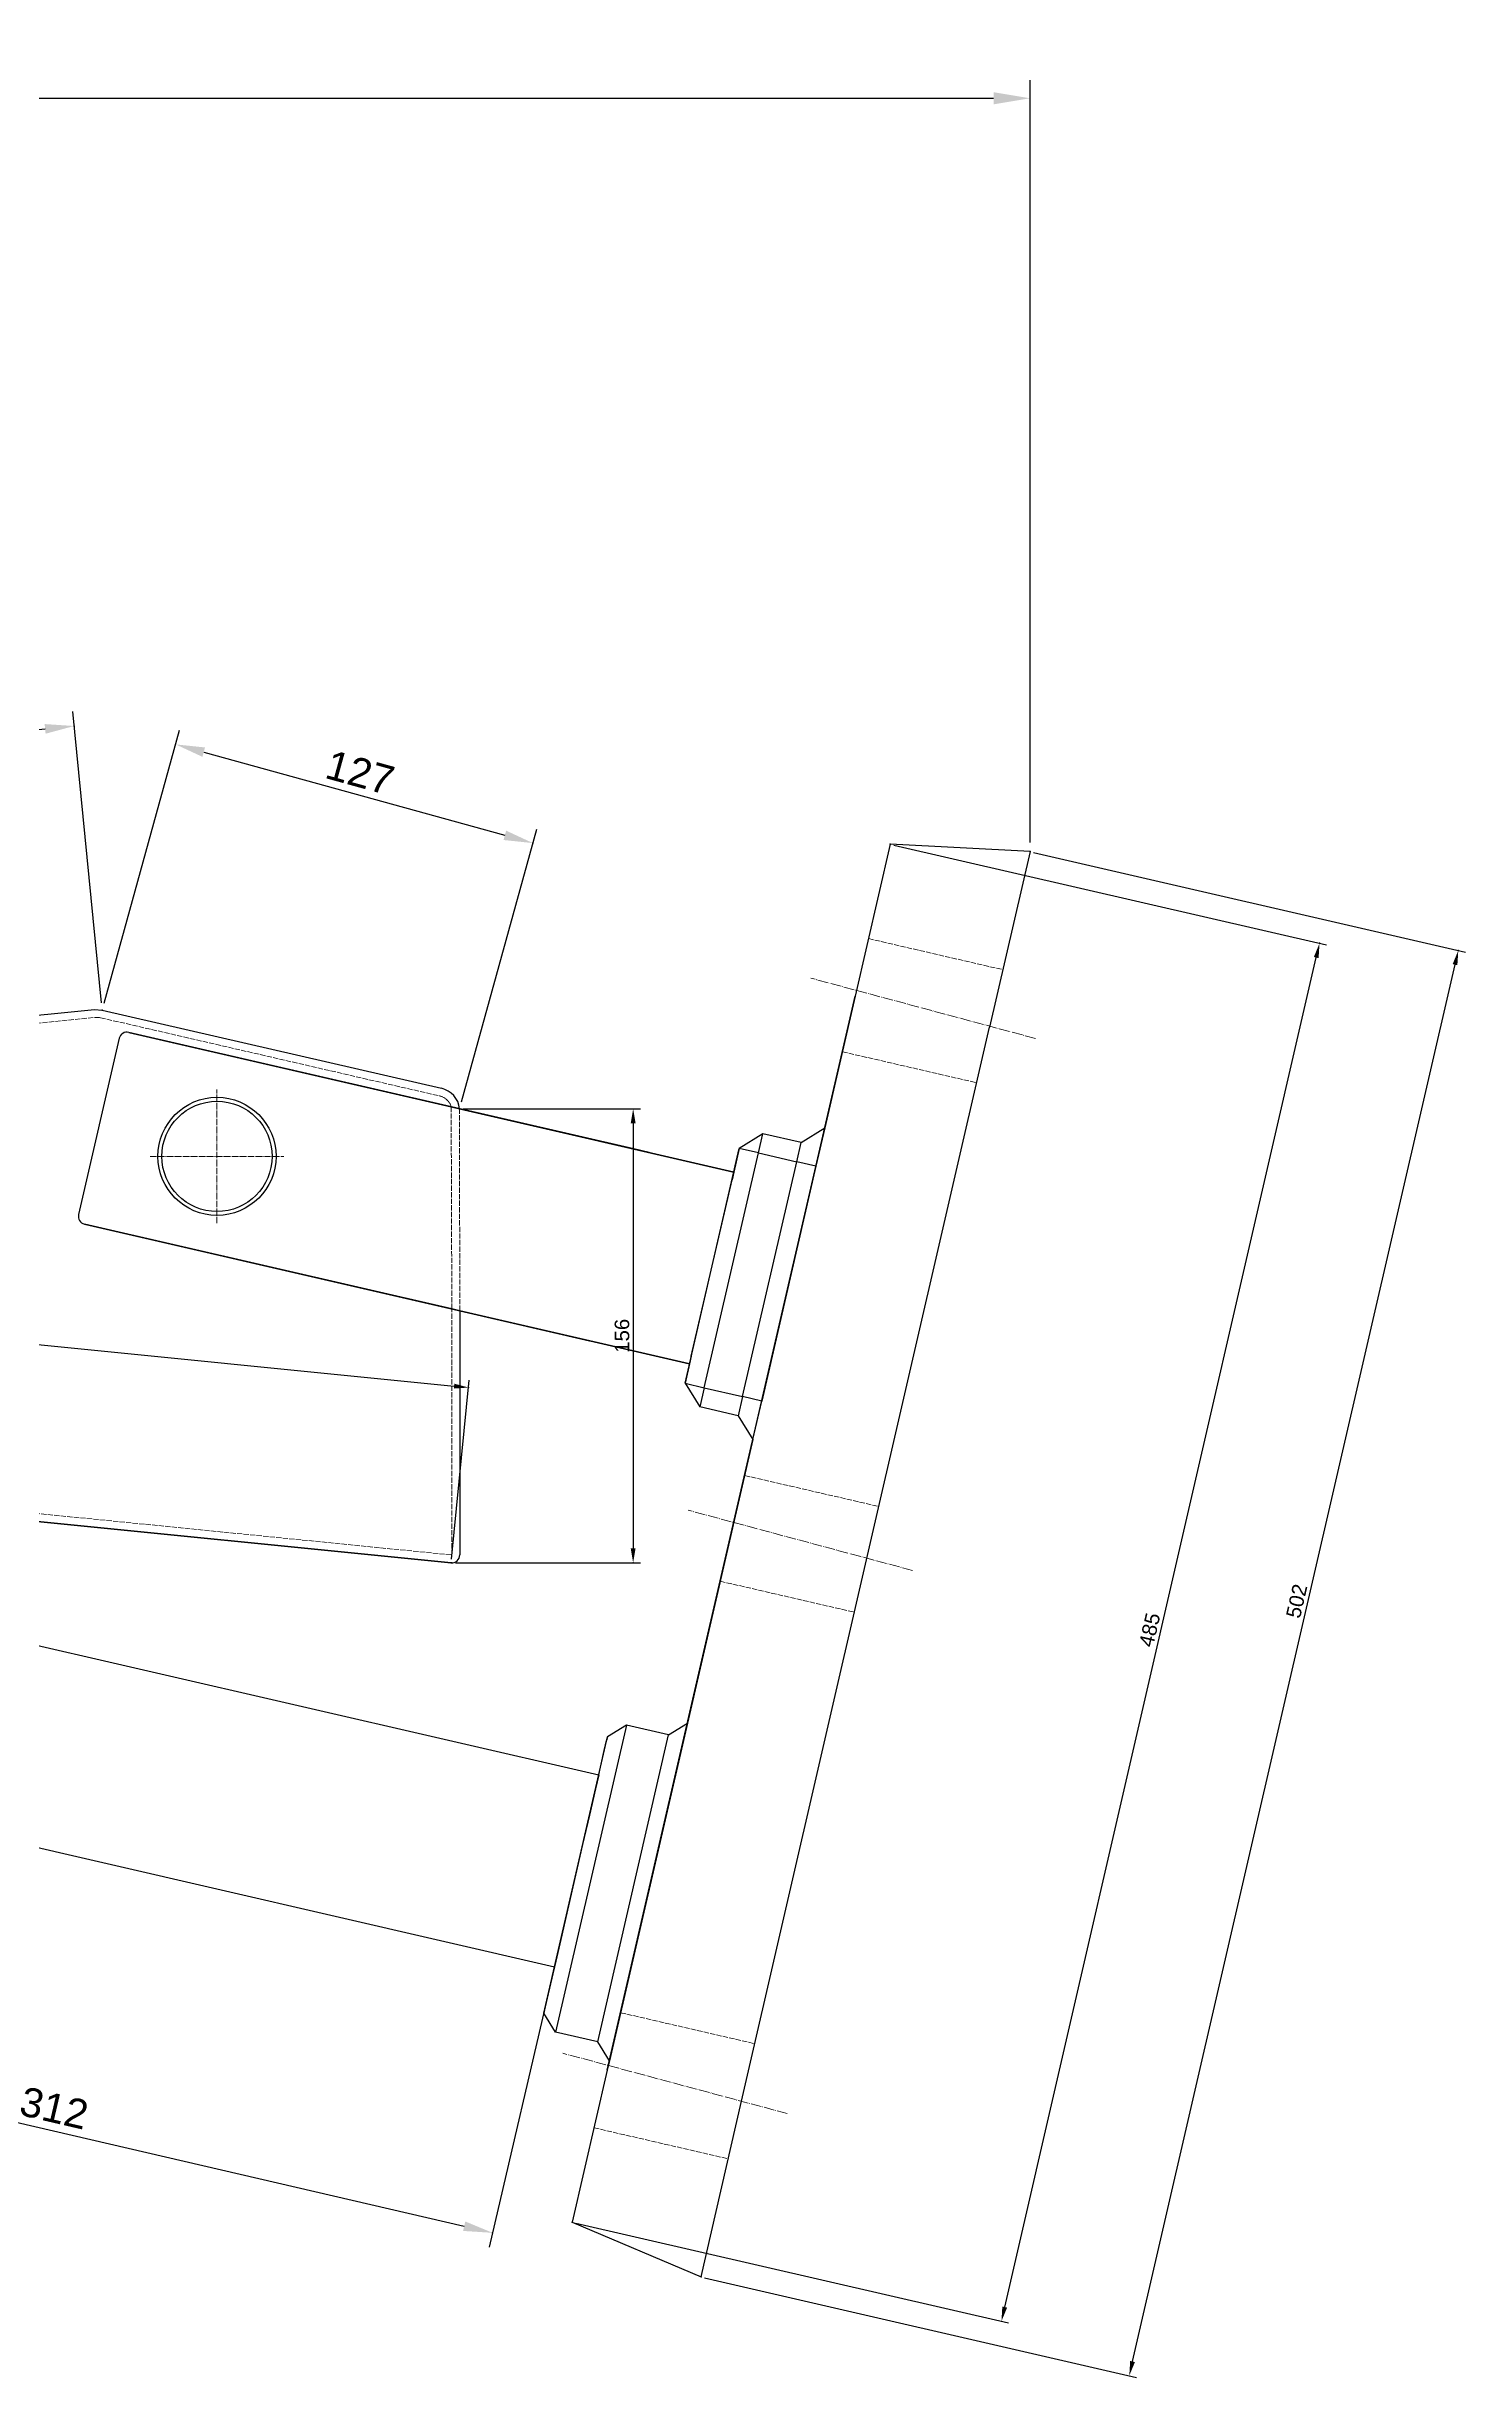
# Model space of a CAD drawing. Header units: millimetres. Extents: x -6198 to -2727, y 3560 to 4988.
# Drawn here: x -5111 to -4625, y 4189 to 4988 of the extents above; entities that cross this region are included whole.
import ezdxf

# ---------------------------------------------------------------- set-up
doc = ezdxf.new("R2010")
doc.units = ezdxf.units.MM
doc.header["$LTSCALE"] = 0.3
doc.linetypes.add('ACAD_ISO02W100', pattern=[15, 12, -3])
doc.linetypes.add('ACAD_ISO04W100', pattern=[30, 24, -3, 0, -3])
doc.layers.add('Ax', color=7, linetype='Continuous')
for name, color, linetype, lineweight in [('Cotas', 1, 'Continuous', 20), ('LCL', 7, 'Continuous', 25), ('LTCE', 7, 'ACAD_ISO02W100', 20), ('LTPE', 7, 'ACAD_ISO04W100', 20)]:
    doc.layers.add(name, color=color, linetype=linetype, lineweight=lineweight)
doc.styles.get("Standard").update_dxf_attribs({"font": 'arial.ttf'})
doc.dimstyles.new('ISO-25 Annotative', dxfattribs={"dimtxt": 2.5, "dimasz": 2.5, "dimexe": 1.25, "dimexo": 0.625, "dimtad": 1, "dimdec": 0, "dimtxsty": 'Standard', "dimcen": 2.5, "dimadec": 0, "dimazin": 0, "dimtfac": 1, "dimtdec": 0, "dimtmove": 0, "dimatfit": 3, "dimfxl": 1, "dimarcsym": 0})

# ---------------------------------------------------------------- blocks, each defined once
blk = doc.blocks.new('*D83')
at = {"layer": 'Cotas', "color": 0, "lineweight": -2, "ltscale": 0.5}
for p, q in [((-6147.34, 4632.83), (-6147.34, 4976.52)), ((-4773.96, 4715.09), (-4773.96, 4976.52)), ((-6134.84, 4970.27), (-4786.46, 4970.27))]:
    blk.add_line(p, q, dxfattribs=at)
at = {"layer": 'Cotas', "color": 0, "ltscale": 0.5}
for points in [[(-6134.84, 4972.36), (-6134.84, 4968.19), (-6147.34, 4970.27)], [(-4786.46, 4972.36), (-4786.46, 4968.19), (-4773.96, 4970.27)]]:
    blk.add_solid(points, dxfattribs=at)
at = {"layer": 'Defpoints', "color": 0, "ltscale": 0.5}
for p in [(-4773.96, 4970.27), (-4773.96, 4711.97), (-6147.34, 4629.71)]:
    blk.add_point(p, dxfattribs=at)
at = {"layer": 'Cotas', "color": 0, "ltscale": 0.5, "insert": (-5460.65, 4979.79), "char_height": 12.5, "attachment_point": 5}
blk.add_mtext('1373', dxfattribs=at)
blk = doc.blocks.new('*D0')
at = {"layer": 'Ax', "color": 0, "ltscale": 0.5}
for p in [(-4944.44, 4714.87), (-5092.14, 4657.62), (-4969.6, 4623.78)]:
    blk.add_point(p, dxfattribs=at)
at = {"layer": 'Cotas', "color": 0, "lineweight": -2, "ltscale": 0.5}
for p, q in [((-5091.48, 4660.03), (-5065.65, 4753.54)), ((-5057.34, 4746.06), (-4954.08, 4717.54)), ((-4968.93, 4626.19), (-4943.1, 4719.69))]:
    blk.add_line(p, q, dxfattribs=at)
at = {"layer": 'Cotas', "color": 0, "ltscale": 0.5}
for points in [[(-5056.9, 4747.67), (-5057.79, 4744.45), (-5066.98, 4748.72)], [(-4953.63, 4719.14), (-4954.52, 4715.93), (-4944.44, 4714.87)]]:
    blk.add_solid(points, dxfattribs=at)
at = {"layer": 'Cotas', "color": 0, "ltscale": 0.5, "insert": (-5003.71, 4739.05), "char_height": 10, "attachment_point": 5, "rotation": 344.56012}
blk.add_mtext('127', dxfattribs=at)
blk = doc.blocks.new('*D1')
at = {"layer": 'Ax', "color": 0, "ltscale": 0.5}
for p in [(-5101.78, 4755.02), (-5092.14, 4657.62), (-5509.23, 4616.35)]:
    blk.add_point(p, dxfattribs=at)
at = {"layer": 'Cotas', "color": 0, "lineweight": -2, "ltscale": 0.5}
for p, q in [((-5092.39, 4660.11), (-5102.28, 4760)), ((-5508.92, 4714.73), (-5111.73, 4754.04)), ((-5509.48, 4618.83), (-5519.36, 4718.72))]:
    blk.add_line(p, q, dxfattribs=at)
at = {"layer": 'Cotas', "color": 0, "ltscale": 0.5}
for points in [[(-5111.9, 4755.69), (-5111.57, 4752.38), (-5101.78, 4755.02)], [(-5509.08, 4716.39), (-5508.75, 4713.07), (-5518.87, 4713.74)]]:
    blk.add_solid(points, dxfattribs=at)
at = {"layer": 'Cotas', "color": 0, "ltscale": 0.5, "insert": (-5311.08, 4741.95), "char_height": 10, "attachment_point": 5, "rotation": 5.65211}
blk.add_mtext('419', dxfattribs=at)
blk = doc.blocks.new('*D2')
at = {"layer": 'Ax', "color": 0, "ltscale": 0.5}
for p in [(-5241.27, 4400.23), (-4937.08, 4329.57), (-4958.27, 4238.33)]:
    blk.add_point(p, dxfattribs=at)
at = {"layer": 'Cotas', "color": 0, "lineweight": -2, "ltscale": 0.5}
for p, q in [((-5241.83, 4397.79), (-5263.59, 4304.12)), ((-4937.64, 4327.13), (-4959.4, 4233.46)), ((-5252.72, 4306.73), (-4968.01, 4240.59))]:
    blk.add_line(p, q, dxfattribs=at)
at = {"layer": 'Cotas', "color": 0, "ltscale": 0.5}
for points in [[(-5252.34, 4308.35), (-5253.1, 4305.11), (-5262.46, 4308.99)], [(-4967.64, 4242.22), (-4968.39, 4238.97), (-4958.27, 4238.33)]]:
    blk.add_solid(points, dxfattribs=at)
at = {"layer": 'Cotas', "color": 0, "ltscale": 0.5, "insert": (-5108.65, 4281.07), "char_height": 10, "attachment_point": 5, "rotation": 346.92216}
blk.add_mtext('312', dxfattribs=at)
blk = doc.blocks.new('*D4')
at = {"layer": 'Ax', "color": 0, "ltscale": 0.5}
for p in [(-4773.96, 4711.97), (-4627.09, 4678.06), (-4886.8, 4223.22)]:
    blk.add_point(p, dxfattribs=at)
at = {"layer": 'Cotas', "color": 0, "lineweight": -2, "ltscale": 0.5}
for p, q in [((-4772.75, 4711.69), (-4624.66, 4677.5)), ((-4738.8, 4194.19), (-4628.22, 4673.19)), ((-4885.58, 4222.94), (-4737.49, 4188.75))]:
    blk.add_line(p, q, dxfattribs=at)
at = {"layer": 'Cotas', "color": 0, "ltscale": 0.5}
for points in [[(-4629.03, 4673.38), (-4627.41, 4673), (-4627.09, 4678.06)], [(-4739.62, 4194.38), (-4737.99, 4194), (-4739.93, 4189.32)]]:
    blk.add_solid(points, dxfattribs=at)
at = {"layer": 'Cotas', "color": 0, "ltscale": 0.5, "insert": (-4682.5, 4454.96), "char_height": 5, "attachment_point": 5, "rotation": 77.00011}
blk.add_mtext('502', dxfattribs=at)
blk = doc.blocks.new('*D38')
at = {"layer": 'Ax', "color": 0, "ltscale": 0.5}
for p in [(-4821.89, 4714.48), (-4674.69, 4680.5), (-4930.97, 4241.98)]:
    blk.add_point(p, dxfattribs=at)
at = {"layer": 'Cotas', "color": 0, "lineweight": -2, "ltscale": 0.5}
for p, q in [((-4820.67, 4714.2), (-4672.25, 4679.93)), ((-4782.65, 4212.86), (-4675.81, 4675.62)), ((-4929.75, 4241.69), (-4781.34, 4207.43))]:
    blk.add_line(p, q, dxfattribs=at)
at = {"layer": 'Cotas', "color": 0, "ltscale": 0.5}
for points in [[(-4676.62, 4675.81), (-4675, 4675.44), (-4674.69, 4680.5)], [(-4783.46, 4213.05), (-4781.83, 4212.68), (-4783.77, 4207.99)]]:
    blk.add_solid(points, dxfattribs=at)
at = {"layer": 'Cotas', "color": 0, "ltscale": 0.5, "insert": (-4732.93, 4445.1), "char_height": 5, "attachment_point": 5, "rotation": 76.99998}
blk.add_mtext('485', dxfattribs=at)
blk = doc.blocks.new('*D44')
at = {"layer": 'Ax', "color": 0, "ltscale": 0.5}
for p in [(-4969.6, 4623.78), (-4972.25, 4468.07), (-4910.07, 4468.07)]:
    blk.add_point(p, dxfattribs=at)
at = {"layer": 'Cotas', "color": 0, "lineweight": -2, "ltscale": 0.5}
for p, q in [((-4968.35, 4623.78), (-4907.57, 4623.78)), ((-4910.07, 4618.78), (-4910.07, 4473.07)), ((-4971, 4468.07), (-4907.57, 4468.07))]:
    blk.add_line(p, q, dxfattribs=at)
at = {"layer": 'Cotas', "color": 0, "ltscale": 0.5}
for points in [[(-4910.91, 4618.78), (-4909.24, 4618.78), (-4910.07, 4623.78)], [(-4910.91, 4473.07), (-4909.24, 4473.07), (-4910.07, 4468.07)]]:
    blk.add_solid(points, dxfattribs=at)
at = {"layer": 'Cotas', "color": 0, "ltscale": 0.5, "insert": (-4913.88, 4545.92), "char_height": 5, "attachment_point": 5, "rotation": 90}
blk.add_mtext('156', dxfattribs=at)
blk = doc.blocks.new('*D45')
at = {"layer": 'Ax', "color": 0, "ltscale": 0.5}
for p in [(-4966.51, 4528.17), (-5509.63, 4521.79), (-4972.51, 4468.08)]:
    blk.add_point(p, dxfattribs=at)
at = {"layer": 'Cotas', "color": 0, "lineweight": -2, "ltscale": 0.5}
for p, q in [((-5509.51, 4523.03), (-5503.37, 4584.37)), ((-5498.65, 4581.39), (-4971.48, 4528.67)), ((-4972.39, 4469.32), (-4966.26, 4530.66))]:
    blk.add_line(p, q, dxfattribs=at)
at = {"layer": 'Cotas', "color": 0, "ltscale": 0.5}
for points in [[(-5498.56, 4582.22), (-5498.73, 4580.56), (-5503.62, 4581.89)], [(-4971.4, 4529.5), (-4971.56, 4527.84), (-4966.51, 4528.17)]]:
    blk.add_solid(points, dxfattribs=at)
at = {"layer": 'Cotas', "color": 0, "ltscale": 0.5, "insert": (-5234.69, 4558.81), "char_height": 5, "attachment_point": 5, "rotation": 354.28941}
blk.add_mtext('540', dxfattribs=at)

msp = doc.modelspace()

# ---------------------------------------------------------------- linework, layer by layer
at = {"layer": 'LCL'}
for p, q in [((-4821.89, 4714.48), (-4833.91, 4662.38)), ((-4773.96, 4711.97), (-4821.89, 4714.48)), ((-4773.96, 4711.97), (-4787.87, 4651.75)), ((-4918.94, 4294.07), (-4833.91, 4662.38)), ((-4833.91, 4662.38), (-4844.34, 4617.22)), ((-5509.23, 4616.35), (-5094.77, 4657.79)), ((-5209.49, 4646.32), (-5094.77, 4657.79)), ((-5094.77, 4657.79), (-5092.14, 4657.62)), ((-5092.14, 4657.62), (-4975.83, 4630.79)), ((-4872.9, 4283.44), (-4787.87, 4651.75)), ((-5086.3, 4647.95), (-5100.27, 4587.46)), ((-5083.07, 4649.97), (-4972.48, 4624.44)), ((-4875.55, 4602.07), (-5083.07, 4649.97)), ((-4909.89, 4609.99), (-5083.07, 4649.97)), ((-4972.48, 4624.44), (-4969.6, 4623.78)), ((-4969.6, 4623.78), (-4875.55, 4602.07)), ((-4969.6, 4623.78), (-4909.89, 4609.99)), ((-4865.59, 4615.2), (-4873.69, 4610.14)), ((-4867.11, 4608.62), (-4865.59, 4615.2)), ((-4852.44, 4612.17), (-4865.59, 4615.2)), ((-4853.95, 4605.59), (-4852.44, 4612.17)), ((-4852.44, 4612.17), (-4844.34, 4617.22)), ((-4844.34, 4617.22), (-4847.38, 4604.07)), ((-4904.63, 4608.78), (-4909.89, 4609.99)), ((-4892.27, 4529.64), (-4873.69, 4610.14)), ((-4885.69, 4528.12), (-4867.11, 4608.62)), ((-4873.69, 4610.14), (-4875.55, 4602.07)), ((-4867.11, 4608.62), (-4873.69, 4610.14)), ((-4872.54, 4525.08), (-4853.95, 4605.59)), ((-4867.11, 4608.62), (-4853.95, 4605.59)), ((-4847.38, 4604.07), (-4865.96, 4523.56)), ((-4847.38, 4604.07), (-4853.95, 4605.59)), ((-4890.13, 4538.95), (-4876.16, 4599.44)), ((-4875.55, 4602.07), (-4876.16, 4599.44)), ((-4972.25, 4555.14), (-5098.24, 4584.22)), ((-5098.24, 4584.22), (-4890.73, 4536.32)), ((-4969.55, 4554.51), (-4972.25, 4555.14)), ((-4890.73, 4536.32), (-4969.55, 4554.51)), ((-4969.55, 4554.51), (-4969.55, 4470.77)), ((-4969.55, 4554.51), (-4925.07, 4544.24)), ((-4890.73, 4536.32), (-4892.27, 4529.64)), ((-4890.13, 4538.95), (-4890.73, 4536.32)), ((-4892.27, 4529.64), (-4885.69, 4528.12)), ((-4892.27, 4529.64), (-4887.21, 4521.54)), ((-4885.69, 4528.12), (-4887.21, 4521.54)), ((-4885.69, 4528.12), (-4872.54, 4525.08)), ((-4872.54, 4525.08), (-4874.06, 4518.5)), ((-4865.96, 4523.56), (-4872.54, 4525.08)), ((-5509.63, 4521.79), (-4972.52, 4468.08)), ((-4972.52, 4468.08), (-5494.17, 4520.24)), ((-4874.06, 4518.5), (-4887.21, 4521.54)), ((-4874.06, 4518.5), (-4869, 4510.41)), ((-4869, 4510.41), (-4865.96, 4523.56)), ((-4869, 4510.41), (-4891.46, 4413.12)), ((-4972.52, 4468.08), (-4972.52, 4468.08)), ((-5226.18, 4465.6), (-4921.89, 4395.35)), ((-4912.41, 4412.42), (-4936.71, 4307.17)), ((-4912.41, 4412.42), (-4918.89, 4408.37)), ((-4891.46, 4413.12), (-4918.19, 4297.35)), ((-4897.94, 4409.07), (-4912.41, 4412.42)), ((-4897.94, 4409.07), (-4891.46, 4413.12)), ((-4940.75, 4313.64), (-4918.89, 4408.37)), ((-4922.23, 4303.83), (-4897.94, 4409.07)), ((-4919.97, 4403.68), (-4919.16, 4407.18)), ((-4918.89, 4408.37), (-4919.16, 4407.18)), ((-5241.36, 4399.82), (-4937.08, 4329.57)), ((-4921.89, 4395.35), (-4921.27, 4398.04)), ((-4921.27, 4398.04), (-4919.97, 4403.68)), ((-4923, 4390.53), (-4925.07, 4381.56)), ((-4921.89, 4395.35), (-4923, 4390.53)), ((-4925.07, 4381.56), (-4927.39, 4371.54)), ((-4927.39, 4371.54), (-4929.82, 4361)), ((-4929.82, 4361), (-4932.25, 4350.47)), ((-4932.25, 4350.47), (-4934.56, 4340.45)), ((-4934.56, 4340.45), (-4936.64, 4331.48)), ((-4938.37, 4323.98), (-4939.67, 4318.33)), ((-4937.08, 4329.57), (-4938.37, 4323.98)), ((-4936.64, 4331.48), (-4937.08, 4329.57)), ((-4939.67, 4318.33), (-4940.48, 4314.83)), ((-4940.48, 4314.83), (-4940.75, 4313.64)), ((-4936.71, 4307.17), (-4940.75, 4313.64)), ((-4922.23, 4303.83), (-4936.71, 4307.17)), ((-4918.19, 4297.35), (-4922.23, 4303.83)), ((-4918.94, 4294.07), (-4930.97, 4241.98)), ((-4918.19, 4297.35), (-4918.94, 4294.07)), ((-4886.8, 4223.22), (-4872.9, 4283.44)), ((-4930.97, 4241.98), (-4886.8, 4223.22))]:
    msp.add_line(p, q, dxfattribs=at)
at = {"layer": 'LCL', "ltscale": 0.1}
for radius in [20.25, 18.9]:
    msp.add_circle((-5052.8, 4607.45), radius, dxfattribs=at)
for centre, radius, start, end in [((-5083.67, 4647.34), 2.7, 76.99152, 166.99347), ((-4977.65, 4622.9), 8.1, 6.21535, 77.02498), ((-5097.64, 4586.85), 2.7, 166.99708, 257.05663), ((-4972.25, 4470.76), 2.7, 264.2101, 0.05145)]:
    msp.add_arc(centre, radius, start, end, dxfattribs=at)
at = {"layer": 'LTCE', "ltscale": 0.5}
for p, q in [((-4829.36, 4682.11), (-4783.31, 4671.48)), ((-5508.96, 4613.66), (-5094.5, 4655.1)), ((-5092.75, 4654.99), (-4976.44, 4628.16)), ((-4838.31, 4643.32), (-4792.27, 4632.69)), ((-4972.48, 4624.44), (-4972.48, 4621.74)), ((-4972.25, 4555.14), (-4972.48, 4621.74)), ((-4969.6, 4623.78), (-4969.55, 4554.51)), ((-4972.25, 4470.77), (-4972.25, 4555.14)), ((-5509.36, 4524.48), (-4972.25, 4470.77)), ((-4871.86, 4498.02), (-4825.81, 4487.39)), ((-4880.23, 4461.76), (-4834.18, 4451.13)), ((-4914.39, 4313.81), (-4868.34, 4303.18)), ((-4923.5, 4274.34), (-4877.45, 4263.71))]:
    msp.add_line(p, q, dxfattribs=at)
at = {"layer": 'LTCE', "ltscale": 0.1}
msp.add_line((-5094.5, 4655.1), (-5092.75, 4654.99), dxfattribs=at)
msp.add_arc((-4977.64, 4622.91), 5.39, 16.53784, 77.09697, dxfattribs=at)
at = {"layer": 'LTPE', "ltscale": 0.5}
for p, q in [((-4772.14, 4647.88), (-4849.11, 4668.56)), ((-4814.26, 4465.45), (-4891.22, 4486.12)), ((-4857.25, 4279.24), (-4934.21, 4299.91))]:
    msp.add_line(p, q, dxfattribs=at)
at = {"layer": 'LTPE', "ltscale": 0.3}
for p, q in [((-5052.8, 4584.49), (-5052.8, 4630.4)), ((-5075.75, 4607.45), (-5029.84, 4607.45))]:
    msp.add_line(p, q, dxfattribs=at)

# ---------------------------------------------------------------- dimensions: what is measured, and where the dimension line sits
at = {"layer": 'Cotas', "ltscale": 0.5}
dim = msp.add_linear_dim(base=(-4773.96, 4970.27), p1=(-6147.34, 4629.71), p2=(-4773.96, 4711.97), dimstyle='ISO-25 Annotative', dxfattribs=at)
dim.commit()
dim.dimension.update_dxf_attribs({"geometry": '*D83', "text_midpoint": (-5460.65, 4979.79)})
for p1, p2, distance, picture, middle in [((-5509.23, 4616.35), (-5092.14, 4657.62), 97.87, '*D1', (-5311.08, 4741.95)), ((-5092.14, 4657.62), (-4969.6, 4623.78), 94.51, '*D0', (-5003.71, 4739.05)), ((-4930.97, 4241.98), (-4821.89, 4714.48), -151.07, '*D38', (-4732.93, 4445.1)), ((-5509.63, 4521.79), (-4972.51, 4468.08), 60.4, '*D45', (-5234.69, 4558.81)), ((-5241.27, 4400.23), (-4937.08, 4329.57), -93.67, '*D2', (-5108.65, 4281.07))]:
    dim = msp.add_aligned_dim(p1=p1, p2=p2, distance=distance, dimstyle='ISO-25 Annotative', dxfattribs=at)
    dim.commit()
    dim.dimension.update_dxf_attribs({"geometry": picture, "text_midpoint": middle})
dim = msp.add_linear_dim(base=(-4627.09, 4678.06), p1=(-4886.8, 4223.22), p2=(-4773.96, 4711.97), angle=77.00011, dimstyle='ISO-25 Annotative', dxfattribs=at)
dim.commit()
dim.dimension.update_dxf_attribs({"geometry": '*D4', "text_midpoint": (-4678.8, 4454.11), "dimtype": 161})
dim = msp.add_linear_dim(base=(-4910.07, 4468.07), p1=(-4969.6, 4623.78), p2=(-4972.25, 4468.07), angle=90, dimstyle='ISO-25 Annotative', dxfattribs=at)
dim.commit()
dim.dimension.update_dxf_attribs({"geometry": '*D44', "text_midpoint": (-4913.88, 4545.92)})

doc.saveas('drawing.dxf')
